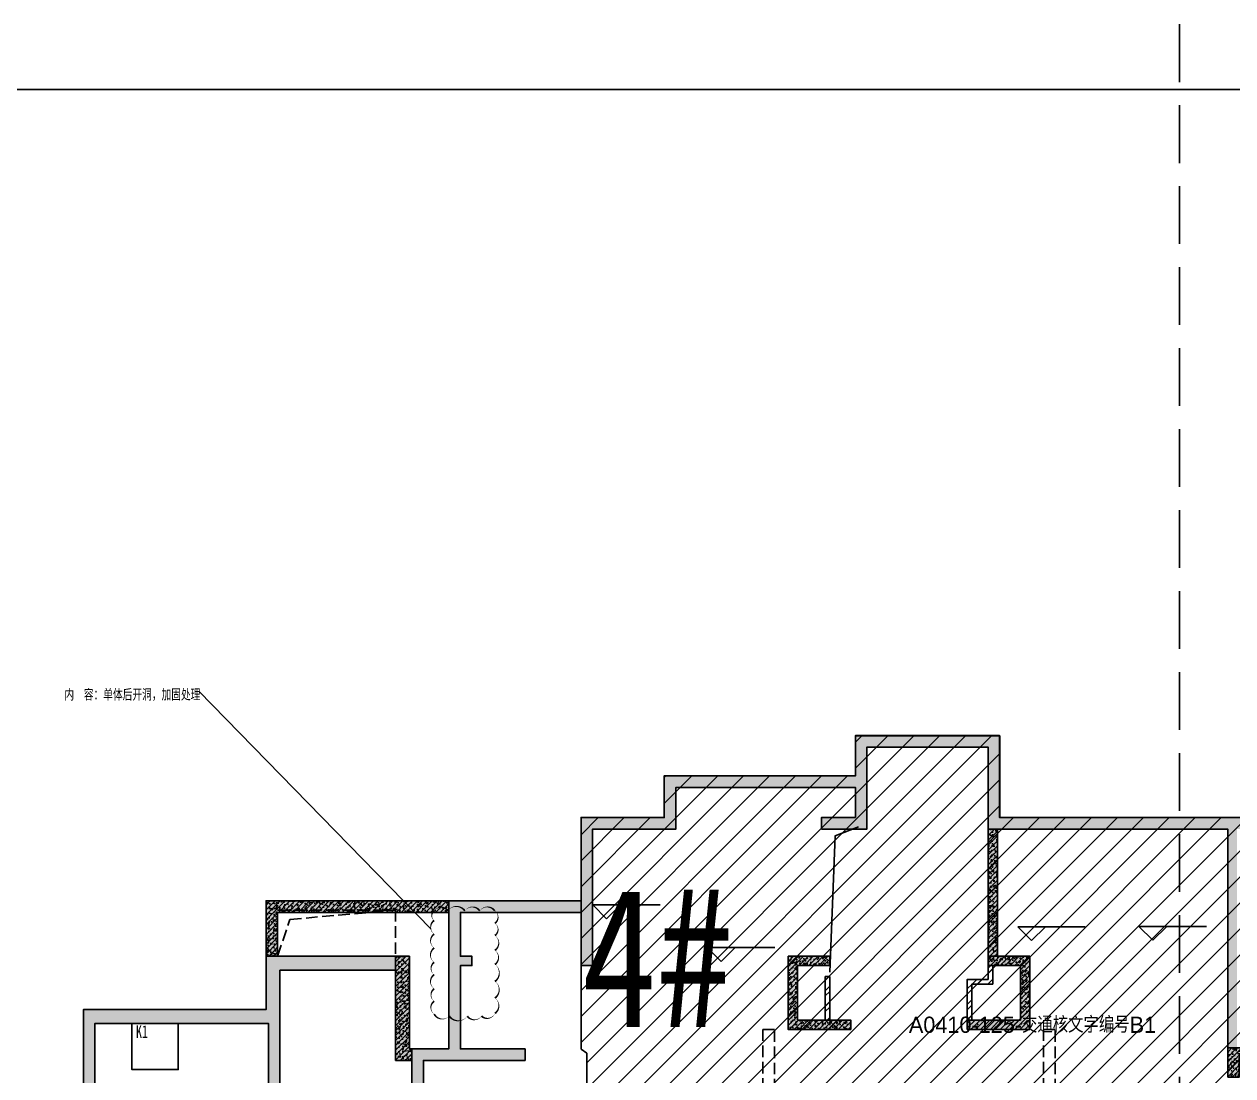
# Model space of a CAD drawing. Extents: x -1338203 to 1886333, y -783476 to 1038610.
# Drawn here: x 717477 to 743607, y 289447 to 312171 of the extents above; entities that cross this region are included whole.
import ezdxf
from ezdxf.enums import TextEntityAlignment as Align

# ---------------------------------------------------------------- set-up
doc = ezdxf.new("R2010")
doc.units = 0
doc.header["$LTSCALE"] = 1000
doc.header["$MEASUREMENT"] = 0
for name, pattern in [('$2$DASH', [0.35, 0.25, -0.1]), ('A-04-平面B1$0$DASH', [0.35, 0.25, -0.1]), ('DASH', [0.35, 0.25, -0.1])]:
    doc.linetypes.add(name, pattern=pattern)
for name, color, linetype in [('$0$0A-O-HOLE', 52, 'Continuous'), ('$0$DIM_SYMB', 3, 'Continuous'), ('0A-P-PKNG-LINE', 9, 'Continuous'), ('A-001-平面参照B1$0$0G-NOTE', 4, 'Continuous'), ('A-04-平面B1$0$0A-A-SYMB-ELEV', 150, 'Continuous'), ('A-04-平面B1$0$0A-B-D&W', 135, 'Continuous'), ('A-04-平面B1$0$0A-S-WALL', 255, 'Continuous'), ('A-125-交通核B1（A0410）$0$0A-E-EVTR', 2, 'Continuous'), ('A-125-交通核B1（A0410）$0$0A-O-HOLE', 52, 'Continuous'), ('S-04-墙柱B1_1$0$0S-CW-HATCH', 251, 'Continuous'), ('S-04-墙柱B1_1$0$0S-CW-HATCH-UP', 251, 'Continuous'), ('S-04-墙柱B1_1$0$0S-CW-LINE', 72, 'Continuous'), ('S001地下一墙柱$0$0S-CW-HATCH', 251, 'Continuous'), ('S001地下一墙柱$0$0S-CW-HATCH-UP', 251, 'Continuous'), ('S001地下一墙柱$0$0S-CW-LINE', 72, 'Continuous'), ('可见线', 7, 'Continuous')]:
    doc.layers.add(name, color=color, linetype=linetype)
for name, color, linetype, plot in [('0A-X-AREA', 6, 'Continuous', False), ('A-125-交通核B1（A0410）$0$AAD-A-MARK', 6, 'Continuous', False), ('A0410-125-交通核文字编号B1$0$AAD-A-MARK', 6, 'Continuous', False), ('A0410-125-交通核文字编号B1$0$AAD-A-XM', 6, 'Continuous', False), ('AAD-A-PROOF', 30, 'Continuous', False), ('S001地下一墙柱$0$AAD-A-PROOF', 30, 'Continuous', False)]:
    doc.layers.add(name, color=color, linetype=linetype, plot=plot)
doc.styles.add('A-001-平面参照B1$0$AAD-HT', font='simhei.ttf', dxfattribs={"width": 0.6})
doc.styles.add('A0410-125-交通核文字编号B1$0$AAD-TXT', font='aad-txt.shx', dxfattribs={"width": 0.7, "bigfont": 'aad-hztxt.shx'})
doc.styles.add('S001地下一墙柱$0$AAD-TXT', font='aad-txt.shx', dxfattribs={"width": 0.7, "bigfont": 'aad-hztxt.shx'})
doc.styles.add('仿宋_GB2312', font='simfang.ttf', dxfattribs={"width": 0.7, "height": 4})
pattern_1 = [(45, (0, 0), (-53.033, 53.033), []), (50, (0, 0), (215.178, -18.8256), [22.5, -247.5]), (355, (0, 0), (-41.6254, 225.6576), [18, -198]), (100.4514, (17.93, -1.57), (173.5528, 206.832), [19.122, -210.3426]), (46.1842, (0, 60), (320.1723, -49.6557), [33.75, -371.25]), (96.6356, (26.68, 55.86), (280.399, 292.235), [28.683, -315.514]), (351.1842, (0, 60), (280.399, 292.236), [27, -297]), (21, (30, 45), (179.072, -120.7857), [22.5, -247.5]), (326, (30, 45), (72.9946, 217.545), [18, -198]), (71.4514, (44.92, 34.93), (252.0668, 96.759), [19.122, -210.3426]), (37.5, (0, 0), (3.64796, 99.86816), [0, -195.6, 0, -201, 0, -198.75]), (7.5, (0, 0), (78.9209, 118.3235), [0, -114.6, 0, -191.1, 0, -75.75]), (327.5, (-66.9, 0), (160.14673, -6.76646), [0, -75, 0, -234, 0, -310.5]), (317.5, (-96.9, 0), (174.9559, 30.0315), [0, -97.5, 0, -155.4, 0, -220.5])]
pattern_2 = [(45, (-766365.37, -306889.07), (-53.0330086, 53.0330086), []), (50, (-766365.37, -306889.07), (215.178055, -18.82564), [22.5, -247.5]), (355, (-766365.37, -306889.07), (-41.6254, 225.65764), [18, -198]), (100.4514, (-766347.44, -306890.64), (173.552815, 206.83186), [19.12206, -210.342634]), (46.1842, (-766365.37, -306829.07), (320.172315, -49.6557), [33.75, -371.25]), (96.6356, (-766338.7, -306833.2), (280.39881, 292.23536), [28.68309, -315.5139]), (351.1842, (-766365.37, -306829.07), (280.39858, 292.23558), [27, -297]), (21, (-766335.37, -306844.07), (179.072116, -120.785667), [22.5, -247.5]), (326, (-766335.37, -306844.07), (72.9946, 217.545014), [18, -198]), (71.4514, (-766320.44, -306854.14), (252.06679, 96.75915), [19.12206, -210.342634]), (37.5, (-766365.37, -306889.07), (3.6479566, 99.868156), [0, -195.6, 0, -201, 0, -198.75]), (7.5, (-766365.37, -306889.07), (78.920861, 118.323514), [0, -114.6, 0, -191.1, 0, -75.75]), (327.5, (-766432.27, -306889.07), (160.146731, -6.7664615), [0, -75, 0, -234, 0, -310.5]), (317.5, (-766462.27, -306889.07), (174.95585, 30.031495), [0, -97.5, 0, -155.4, 0, -220.5])]
pattern_3 = [(45, (0, 0), (-168.38, 168.38), []), (45, (112.25, 0), (-168.38, 168.38), [])]

# ---------------------------------------------------------------- blocks, each defined once
blk = doc.blocks.new('A-001-平面参照B1')
at = {"layer": 'A-001-平面参照B1$0$0G-NOTE', "style": 'A-001-平面参照B1$0$AAD-HT', "width": 0.8}
blk.add_text('4#', height=3000, rotation=0, dxfattribs=at).set_placement((-36839, -14885), align=Align.MIDDLE_LEFT)
blk = doc.blocks.new('A$C2C814229')
at = {"layer": '$0$0A-O-HOLE', "linetype": 'DASH'}
blk.add_lwpolyline([(-43409, -14858), (-43143, -14064), (-40859, -13860)], dxfattribs=at)
blk.add_lwpolyline([(-43409, -13860), (-40859, -13860), (-40859, -14860), (-43409, -14860)], close=True, dxfattribs=at)
blk = doc.blocks.new('S-04-墙柱B1_1')
at = {"layer": 'S-04-墙柱B1_1$0$0S-CW-HATCH'}
h = blk.add_hatch(color=256, dxfattribs=at)
h.dxf.hatch_style = 1
h.paths.add_polyline_path([(23190, 8690), (22460, 8690), (22460, 9340), (26340, 9340), (26340, 8440), (26703, 8440), (28140, 8440), (28140, 5490), (28390, 5490), (28390, 6640), (31000, 6640), (31000, 5690), (30750, 5690), (30750, 5490), (31000, 5490), (31000, 3690), (29600, 3690), (29600, 3440), (31800, 3440), (31800, 850), (32050, 850), (32050, 3690), (31250, 3690), (31250, 6890), (28390, 6890), (28390, 8690), (26590, 8690), (26590, 9590), (22460, 9590), (22460, 10460), (19340, 10460), (19340, 8690), (1960, 8690), (1960, 10460), (-1160, 10460), (-1160, 9590), (-5290, 9590), (-5290, 8690), (-7090, 8690), (-7090, 6890), (-9950, 6890), (-9950, 3690), (-10750, 3690), (-10750, -2290), (-10500, -2290), (-10500, 3440), (-8300, 3440), (-8300, 3690), (-9700, 3690), (-9700, 5490), (-9450, 5490), (-9450, 5690), (-9700, 5690), (-9700, 6640), (-7090, 6640), (-7090, 5490), (-6840, 5490), (-6840, 8440), (-5040, 8440), (-5040, 9340), (-1160, 9340), (-1160, 8690), (-1890, 8690), (-1890, 8440), (-910, 8440), (-910, 10210), (1710, 10210), (1710, 8440), (6890, 8440), (6890, 3710), (7090, 3710), (7090, 8440), (14210, 8440), (14210, 3710), (14410, 3710), (14410, 8440), (19590, 8440), (19590, 10210), (22210, 10210), (22210, 8440), (23190, 8440)])
h = blk.add_hatch(color=256, dxfattribs=at)
h.dxf.hatch_style = 1
h.paths.add_polyline_path([(1710, 5690), (1910, 5690), (1910, 8440), (1710, 8440)])
h = blk.add_hatch(color=256, dxfattribs=at)
h.dxf.hatch_style = 1
h.paths.add_polyline_path([(-2610, 5690), (-2610, 4110), (-1260, 4110), (-1260, 4310), (-2410, 4310), (-2410, 5490), (-1710, 5490), (-1710, 5690)])
h = blk.add_hatch(color=256, dxfattribs=at)
h.dxf.hatch_style = 1
h.paths.add_polyline_path([(2410, 4310), (1260, 4310), (1260, 4110), (2610, 4110), (2610, 5690), (1710, 5690), (1710, 5490), (2410, 5490)])
h = blk.add_hatch(color=256, dxfattribs=at)
h.dxf.hatch_style = 1
h.paths.add_polyline_path([(6890, 3080), (7140, 3080), (7140, 3510), (8500, 3510), (8500, 3710), (6890, 3710)])
at = {"layer": 'S-04-墙柱B1_1$0$0S-CW-HATCH-UP'}
h = blk.add_hatch(dxfattribs=at)
h.set_pattern_fill('钢筋混凝土', color=256, scale=30)
h.set_pattern_definition([(45, (-2870787.69, 636368.834), (-53.0330086, 53.0330086), []), (50, (-2870787.69, 636368.83), (215.178055, -18.82564), [22.5, -247.5]), (355, (-2870787.69, 636368.83), (-41.6254, 225.65764), [18, -198]), (100.4514, (-2870769.76, 636367.27), (173.552815, 206.831863), [19.122057, -210.342634]), (46.1842, (-2870787.7, 636428.83), (320.172315, -49.655704), [33.75, -371.25]), (96.6356, (-2870761, 636424.7), (280.398812, 292.23536), [28.683086, -315.5139]), (351.1842, (-2870787.7, 636428.83), (280.398584, 292.23558), [27, -297]), (21, (-2870757.69, 636413.83), (179.072116, -120.785667), [22.5, -247.5]), (326, (-2870757.69, 636413.83), (72.9946, 217.545014), [18, -198]), (71.4514, (-2870742.76, 636403.77), (252.066789, 96.759149), [19.122057, -210.342634]), (37.5, (-2870787.69, 636368.834), (3.6479566, 99.8681561), [0, -195.6, 0, -201, 0, -198.75]), (7.5, (-2870787.69, 636368.83), (78.9208612, 118.3235136), [0, -114.6, 0, -191.1, 0, -75.75]), (327.5, (-2870854.59, 636368.834), (160.1467309, -6.7664615), [0, -75, 0, -234, 0, -310.5]), (317.5, (-2870884.59, 636368.83), (174.955851, 30.031495), [0, -97.5, 0, -155.4, 0, -220.5])])
h.paths.add_polyline_path([(23190, 8690), (22460, 8690), (22460, 9340), (26340, 9340), (26340, 8440), (26703, 8440), (28140, 8440), (28140, 5490), (28390, 5490), (28390, 6640), (31000, 6640), (31000, 5690), (30750, 5690), (30750, 5490), (31000, 5490), (31000, 3690), (29600, 3690), (29600, 3440), (31800, 3440), (31800, 850), (32050, 850), (32050, 3690), (31250, 3690), (31250, 6890), (28390, 6890), (28390, 8690), (26590, 8690), (26590, 9590), (22460, 9590), (22460, 10460), (19340, 10460), (19340, 8690), (1960, 8690), (1960, 10460), (-1160, 10460), (-1160, 9590), (-5290, 9590), (-5290, 8690), (-7090, 8690), (-7090, 6890), (-9950, 6890), (-9950, 3690), (-10750, 3690), (-10750, -2290), (-10500, -2290), (-10500, 3440), (-8300, 3440), (-8300, 3690), (-9700, 3690), (-9700, 5490), (-9450, 5490), (-9450, 5690), (-9700, 5690), (-9700, 6640), (-7090, 6640), (-7090, 5490), (-6840, 5490), (-6840, 8440), (-5040, 8440), (-5040, 9340), (-1160, 9340), (-1160, 8690), (-1890, 8690), (-1890, 8440), (-910, 8440), (-910, 10210), (1710, 10210), (1710, 8440), (6890, 8440), (6890, 3710), (7090, 3710), (7090, 8440), (14210, 8440), (14210, 3710), (14410, 3710), (14410, 8440), (19590, 8440), (19590, 10210), (22210, 10210), (22210, 8440), (23190, 8440)])
h = blk.add_hatch(dxfattribs=at)
h.set_pattern_fill('钢筋混凝土', color=256, scale=30)
h.set_pattern_definition(pattern_1)
h.paths.add_polyline_path([(1710, 5690), (1910, 5690), (1910, 8440), (1710, 8440)])
h = blk.add_hatch(dxfattribs=at)
h.set_pattern_fill('钢筋混凝土', color=256, scale=30)
h.set_pattern_definition(pattern_1)
h.paths.add_polyline_path([(-2610, 5690), (-2610, 4110), (-1260, 4110), (-1260, 4310), (-2410, 4310), (-2410, 5490), (-1710, 5490), (-1710, 5690)])
h = blk.add_hatch(dxfattribs=at)
h.set_pattern_fill('钢筋混凝土', color=256, scale=30)
h.set_pattern_definition(pattern_1)
h.paths.add_polyline_path([(2410, 4310), (1260, 4310), (1260, 4110), (2610, 4110), (2610, 5690), (1710, 5690), (1710, 5490), (2410, 5490)])
h = blk.add_hatch(dxfattribs=at)
h.set_pattern_fill('钢筋混凝土', color=256, scale=30)
h.set_pattern_definition(pattern_1)
h.paths.add_polyline_path([(6890, 3080), (7140, 3080), (7140, 3510), (8500, 3510), (8500, 3710), (6890, 3710)])
at = {"layer": 'S-04-墙柱B1_1$0$0S-CW-LINE'}
for points in [[(19340, 8690), (1960, 8690), (1960, 10460), (-1160, 10460), (-1160, 9590), (-5290, 9590), (-5290, 8690), (-7090, 8690), (-7090, 6890), (-9950, 6890), (-9950, 3690), (-10750, 3690), (-10750, -2290)], [(-10500, -2290), (-10500, 3440), (-8300, 3440), (-8300, 3440), (-8300, 3690), (-9700, 3690), (-9700, 5490), (-9450, 5490), (-9450, 5690), (-9700, 5690), (-9700, 6640), (-7090, 6640), (-7090, 5490), (-6840, 5490), (-6840, 8440), (-5040, 8440), (-5040, 9340), (-1160, 9340), (-1160, 8690), (-1890, 8690), (-1890, 8440), (-910, 8440), (-910, 10210), (1710, 10210), (1710, 8440), (6890, 8440), (6890, 3710), (7090, 3710)]]:
    blk.add_lwpolyline(points, dxfattribs=at)
for points in [[(1710, 5690), (1910, 5690), (1910, 8440), (1710, 8440)], [(-2610, 5690), (-2610, 4110), (-1260, 4110), (-1260, 4310), (-2410, 4310), (-2410, 5490), (-1710, 5490), (-1710, 5690)], [(2410, 4310), (1260, 4310), (1260, 4110), (2610, 4110), (2610, 5690), (1710, 5690), (1710, 5490), (2410, 5490)], [(6890, 3080), (7140, 3080), (7140, 3510), (8500, 3510), (8500, 3710), (6890, 3710)]]:
    blk.add_lwpolyline(points, close=True, dxfattribs=at)
blk = doc.blocks.new('S001地下一墙柱')
at = {"layer": 'S001地下一墙柱$0$0S-CW-HATCH', "ltscale": 0.002}
h = blk.add_hatch(color=256, dxfattribs=at)
h.dxf.hatch_style = 1
h.paths.add_polyline_path([(-43409, -14858), (-43409, -13910), (-39709, -13910), (-39709, -13660), (-43659, -13660), (-43659, -14860)])
h = blk.add_hatch(color=256, dxfattribs=at)
h.dxf.hatch_style = 1
h.paths.add_polyline_path([(-40859, -15160), (-43359, -15160), (-43359, -18490), (-43609, -18490), (-43609, -16310), (-47359, -16310), (-47358, -20290), (-46909, -20290), (-46909, -20540), (-47609, -20540), (-47609, -16010), (-43659, -16010), (-43659, -14860), (-40859, -14860)])
h = blk.add_hatch(color=256, dxfattribs=at)
h.dxf.hatch_style = 1
h.paths.add_polyline_path([(-40509, -16860), (-40559, -16860), (-40559, -14860), (-40859, -14860), (-40859, -17110), (-40509, -17110)])
at = {"layer": 'S001地下一墙柱$0$0S-CW-HATCH-UP', "ltscale": 0.002}
h = blk.add_hatch(dxfattribs=at)
h.set_pattern_fill('钢筋混凝土', color=256, scale=30)
h.set_pattern_definition([(45, (-766365.37, -306889.074), (-53.0330086, 53.0330086), []), (50, (-766365.37, -306889.07), (215.178055, -18.82564), [22.5, -247.5]), (355, (-766365.37, -306889.07), (-41.6254, 225.65764), [18, -198]), (100.4514, (-766347.44, -306890.64), (173.552815, 206.83186), [19.12206, -210.342634]), (46.1842, (-766365.37, -306829.07), (320.172315, -49.6557), [33.75, -371.25]), (96.6356, (-766338.7, -306833.2), (280.39881, 292.23536), [28.68309, -315.5139]), (351.1842, (-766365.37, -306829.07), (280.39858, 292.23558), [27, -297]), (21, (-766335.37, -306844.07), (179.072116, -120.785667), [22.5, -247.5]), (326, (-766335.37, -306844.07), (72.9946, 217.545014), [18, -198]), (71.4514, (-766320.44, -306854.14), (252.06679, 96.75915), [19.12206, -210.342634]), (37.5, (-766365.37, -306889.07), (3.6479566, 99.868156), [0, -195.6, 0, -201, 0, -198.75]), (7.5, (-766365.37, -306889.07), (78.920861, 118.323514), [0, -114.6, 0, -191.1, 0, -75.75]), (327.5, (-766432.27, -306889.07), (160.146731, -6.7664615), [0, -75, 0, -234, 0, -310.5]), (317.5, (-766462.27, -306889.07), (174.95585, 30.031495), [0, -97.5, 0, -155.4, 0, -220.5])])
h.paths.add_polyline_path([(-43409, -14858), (-43409, -13910), (-39709, -13910), (-39709, -13660), (-43659, -13660), (-43659, -14860)])
h = blk.add_hatch(dxfattribs=at)
h.set_pattern_fill('钢筋混凝土', color=256, scale=30)
h.set_pattern_definition(pattern_2)
h.paths.add_polyline_path([(-40859, -15160), (-43359, -15160), (-43359, -18490), (-43609, -18490), (-43609, -16310), (-47359, -16310), (-47358, -20290), (-46909, -20290), (-46909, -20540), (-47609, -20540), (-47609, -16010), (-43659, -16010), (-43659, -14860), (-40859, -14860)])
h = blk.add_hatch(dxfattribs=at)
h.set_pattern_fill('钢筋混凝土', color=256, scale=30)
h.set_pattern_definition(pattern_2)
h.paths.add_polyline_path([(-40509, -16860), (-40559, -16860), (-40559, -14860), (-40859, -14860), (-40859, -17110), (-40509, -17110)])
at = {"layer": 'S001地下一墙柱$0$0S-CW-LINE', "ltscale": 0.002}
blk.add_lwpolyline([(-43409, -14858), (-43409, -13910), (-39709, -13910), (-39709, -13660), (-43659, -13660), (-43659, -14860), (-43409, -14858)], dxfattribs=at)
for points in [[(-40859, -15160), (-43359, -15160), (-43359, -18490), (-43609, -18490), (-43609, -16310), (-47359, -16310), (-47358, -20290), (-46909, -20290), (-46909, -20540), (-47609, -20540), (-47609, -16010), (-43659, -16010), (-43659, -14860), (-40859, -14860)], [(-40509, -16860), (-40559, -16860), (-40559, -14860), (-40559, -14860), (-40859, -14860), (-40859, -14860), (-40859, -17110), (-40509, -17110)]]:
    blk.add_lwpolyline(points, close=True, dxfattribs=at)
at = {"layer": 'S001地下一墙柱$0$AAD-A-PROOF'}
blk.add_line((-40097, -14267), (-45110, -9130), dxfattribs=at)
at = {"layer": 'S001地下一墙柱$0$AAD-A-PROOF', "flags": 128}
blk.add_lwpolyline([(-40024, -13878, 0, 39.4, -0.520567), (-39729, -13878, 0, 39.4, -0.520567), (-39362, -13878, 0, 39.4, -0.520567), (-39039, -13878, 0, 39.4, -0.520567), (-38715, -13878, 0, 39.4, -0.520567), (-38712, -14147, 0, 39.4, -0.520567), (-38712, -14411, 0, 39.4, -0.520567), (-38712, -14733, 0, 39.4, -0.520567), (-38712, -15037, 0, 39.4, -0.520567), (-38712, -15404, 0, 39.4, -0.520567), (-38712, -15763, 0, 39.4, -0.520567), (-38712, -16094, 0, 39.4, -0.520567), (-39002, -16152, 0, 39.4, -0.520567), (-39309, -16152, 0, 39.4, -0.520567), (-39699, -16152, 0, 39.4, -0.520567), (-40024, -16107, 0, 39.4, -0.520567), (-40024, -15829, 0, 39.4, -0.520567), (-40024, -15562, 0, 39.4, -0.520567), (-40024, -15254, 0, 39.4, -0.520567), (-40024, -14990, 0, 39.4, -0.520567), (-40024, -14681, 0, 39.4, -0.520567), (-40024, -14380, 0, 39.4, -0.520567), (-40024, -14085, 0, 39.4, -0.520567)], format="xyseb", close=True, dxfattribs=at)
at = {"ltscale": 0.002}
blk.add_blockref('S-04-墙柱B1_1', (-29759, -20550), dxfattribs=at)
at = {"layer": 'S001地下一墙柱$0$AAD-A-PROOF', "insert": (-45079, -9085), "char_height": 250, "width": 3000, "attachment_point": 3, "line_spacing_factor": 0.72, "style": 'S001地下一墙柱$0$AAD-TXT'}
blk.add_mtext('内\u3000容：单体后开洞，加固处理', dxfattribs=at)
blk = doc.blocks.new('剖面位置')
at = {"layer": '$0$DIM_SYMB', "linetype": '$2$DASH', "ltscale": 5}
blk.add_lwpolyline([(-23908, 5282), (-23908, -83810), (-46125, -83810), (-46125, -260656)], dxfattribs=at)
blk.add_lwpolyline([(-23908, 5282), (-23908, -83810), (-46125, -83810), (-46125, -260656)], dxfattribs=at)
blk = doc.blocks.new('JSK')
at = {"layer": '可见线', "color": 1, "elevation": -83150}
blk.add_lwpolyline([(162476, -4200), (163476, -4200), (163476, -5200), (162476, -5200)], close=True, dxfattribs=at)
at = {"layer": '可见线', "color": 1, "style": '仿宋_GB2312', "width": 0.7}
blk.add_text('K1', height=275.7, dxfattribs=at).set_placement((162561, -4515, -83150))
blk = doc.blocks.new('A-125-交通核B1（A0410）$0$xx')
at = {"layer": 'A-125-交通核B1（A0410）$0$0A-E-EVTR'}
for p, q in [((1798, 2385), (498, 2385)), ((498, 2385), (498, 285)), ((1798, 285), (498, 2385)), ((1798, 2385), (498, 285)), ((1798, 285), (1798, 2385)), ((381, 1791), (156, 1791)), ((156, 1791), (156, 711)), ((381, 711), (381, 1791)), ((156, 711), (381, 711)), ((498, 285), (1798, 285))]:
    blk.add_line(p, q, dxfattribs=at)
blk = doc.blocks.new('A-125-交通核B1（A0410）')
h = blk.add_hatch()
h.set_pattern_fill('ANSI32', color=256, scale=50)
h.set_pattern_definition(pattern_3)
h.paths.add_polyline_path([(1360, 4310), (1260, 4310), (1260, 5190), (1710, 5190), (1710, 5490), (1810, 5490), (1810, 5090), (1360, 5090)])
h = blk.add_hatch()
h.set_pattern_fill('ANSI32', color=256, scale=50)
h.set_pattern_definition(pattern_3)
h.paths.add_polyline_path([(-1713, 5250), (-1810, 5250), (-1810, 4310), (-1713, 4310)])
for points in [[(1360, 4310), (1260, 4310), (1260, 5190), (1710, 5190), (1710, 5490), (1810, 5490), (1810, 5090), (1360, 5090)], [(-1713, 5250), (-1810, 5250), (-1810, 4310), (-1713, 4310)]]:
    blk.add_lwpolyline(points, close=True)
at = {"layer": 'A-125-交通核B1（A0410）$0$0A-O-HOLE', "flags": 128}
blk.add_lwpolyline([(-1710, 5350), (-1593, 8294), (-1090, 8490)], dxfattribs=at)
at = {"layer": 'A-125-交通核B1（A0410）$0$AAD-A-MARK'}
for q in [(0, 200), (200, 0)]:
    blk.add_line((0, 0), q, dxfattribs=at)
blk.add_circle((0, 0), 100, dxfattribs=at)
blk.add_blockref('A-125-交通核B1（A0410）$0$xx', (-1060, 90))
blk = doc.blocks.new('A0410-125-交通核文字编号B1')
at = {"layer": 'A0410-125-交通核文字编号B1$0$AAD-A-MARK'}
for q in [(0, 200), (200, 0)]:
    blk.add_line((0, 0), q, dxfattribs=at)
blk.add_circle((0, 0), 100, dxfattribs=at)
at = {"layer": 'A0410-125-交通核文字编号B1$0$AAD-A-XM', "style": 'A0410-125-交通核文字编号B1$0$AAD-TXT'}
blk.add_text('A0410-125-交通核文字编号B1', height=350, dxfattribs=at).set_placement((-3, 4036))
blk = doc.blocks.new('A-04-平面B1')
at = {"layer": 'A-04-平面B1$0$0A-A-SYMB-ELEV'}
for p, q in [((-6539, 6500), (-6839, 6800)), ((-6839, 6800), (-5380, 6800)), ((-6539, 6500), (-6239, 6800)), ((2650, 6030), (2350, 6330)), ((2350, 6330), (3808, 6330)), ((2650, 6030), (2950, 6330)), ((5271, 6037), (4971, 6337)), ((4971, 6337), (6429, 6337)), ((5271, 6037), (5571, 6337)), ((-4062, 5580), (-4362, 5880)), ((-4362, 5880), (-2903, 5880)), ((-4062, 5580), (-3762, 5880))]:
    blk.add_line(p, q, dxfattribs=at)
at = {"layer": 'A-04-平面B1$0$0A-B-D&W', "linetype": 'A-04-平面B1$0$DASH'}
for points in [[(-3160, 2790), (-2910, 2790), (-2910, 4110), (-3160, 4110)], [(2910, 2790), (3160, 2790), (3160, 4110), (2910, 4110)]]:
    blk.add_lwpolyline(points, close=True, dxfattribs=at)
at = {"layer": 'A-04-平面B1$0$0A-S-WALL'}
for name in ['A-125-交通核B1（A0410）', 'A0410-125-交通核文字编号B1']:
    blk.add_blockref(name, (0, 0), dxfattribs=at)

msp = doc.modelspace()

# ---------------------------------------------------------------- hatches: boundary and pattern name
at = {"ltscale": 0.002}
h = msp.add_hatch(dxfattribs=at)
h.set_pattern_fill('ANSI31', color=8, scale=250)
h.set_pattern_definition([(45, (321361.53, 306889.07), (-280.633, 280.633), [])])
h.paths.add_polyline_path([(752746.6, 284045.6), (739766.6, 284045.6), (739766.6, 283045.6), (739916.6, 283045.6), (739916.6, 282645.6), (733296.6, 282645.6), (733296.6, 283045.6), (733446.6, 283045.6), (733446.6, 284045.6), (733571.6, 284135.6), (733571.6, 289000.6), (729641.6, 289000.6), (729641.6, 289935.6), (729516.6, 290025.6), (729516.6, 295025.6), (731316.6, 295025.6), (731316.6, 295925.6), (735446.6, 295925.6), (735446.6, 296795.6), (738566.6, 296795.6), (738566.6, 295025.6), (755946.6, 295025.6), (755946.6, 296795.6), (759066.6, 296795.6), (759066.6, 295925.6), (763196.6, 295925.6), (763196.6, 295025.6), (764996.6, 295025.6), (764996.6, 293225.6), (767856.6, 293225.6), (767856.6, 290025.6), (768656.6, 290025.6), (768656.6, 287472.3), (769556.6, 287472.3), (769556.6, 284045.6), (761116.6, 284045.6), (761116.6, 283045.6), (761216.6, 283045.6), (761216.6, 282645.6), (754596.6, 282645.6), (754596.6, 283045.6), (754746.6, 283045.6), (754746.6, 284041.3), (754896.6, 284170.6), (754906.6, 286475.6), (752746.6, 286475.6)])

# ---------------------------------------------------------------- linework, layer by layer
at = {"color": 3, "flags": 128}
msp.add_lwpolyline([(729641.6, 289000.6), (729641.6, 289935.6), (729516.6, 290025.6), (729516.6, 295025.6), (731316.6, 295025.6), (731316.6, 295925.6), (735446.6, 295925.6), (735446.6, 296795.6), (738566.6, 296795.6), (738566.6, 295025.6), (755946.6, 295025.6), (755946.6, 296795.6), (759066.6, 296795.6), (759066.6, 295925.6), (763196.6, 295925.6), (763196.6, 295025.6), (764996.6, 295025.6), (764996.6, 293225.6), (767856.6, 293225.6), (767856.6, 290025.6), (768656.6, 290025.6), (768656.6, 287472.3)], dxfattribs=at)
at = {"layer": '0A-X-AREA'}
msp.add_lwpolyline([(486756.1, -19335.1), (891245.7, -19335.1), (891245.7, 310760.2), (486756.1, 310760.2)], close=True, dxfattribs=at)

# ---------------------------------------------------------------- block references
at = {"ltscale": 0.002}
for name, p in [('S001地下一墙柱', (766365.4, 306889.1)), ('A-04-平面B1', (736606.6, 286339.1))]:
    msp.add_blockref(name, p, dxfattribs=at)
msp.add_blockref('A-001-平面参照B1', (766365.4, 306889.1))
at = {"layer": '0A-P-PKNG-LINE', "ltscale": 0.002}
msp.add_blockref('A$C2C814229', (766365.4, 306889.1), dxfattribs=at)
at = {"layer": '0A-P-PKNG-LINE'}
msp.add_blockref('JSK', (557330.7, 294779.4, 83150), dxfattribs=at)
at = {"layer": 'AAD-A-PROOF'}
msp.add_blockref('剖面位置', (766365.4, 306889.1), dxfattribs=at)

doc.saveas('drawing.dxf')
